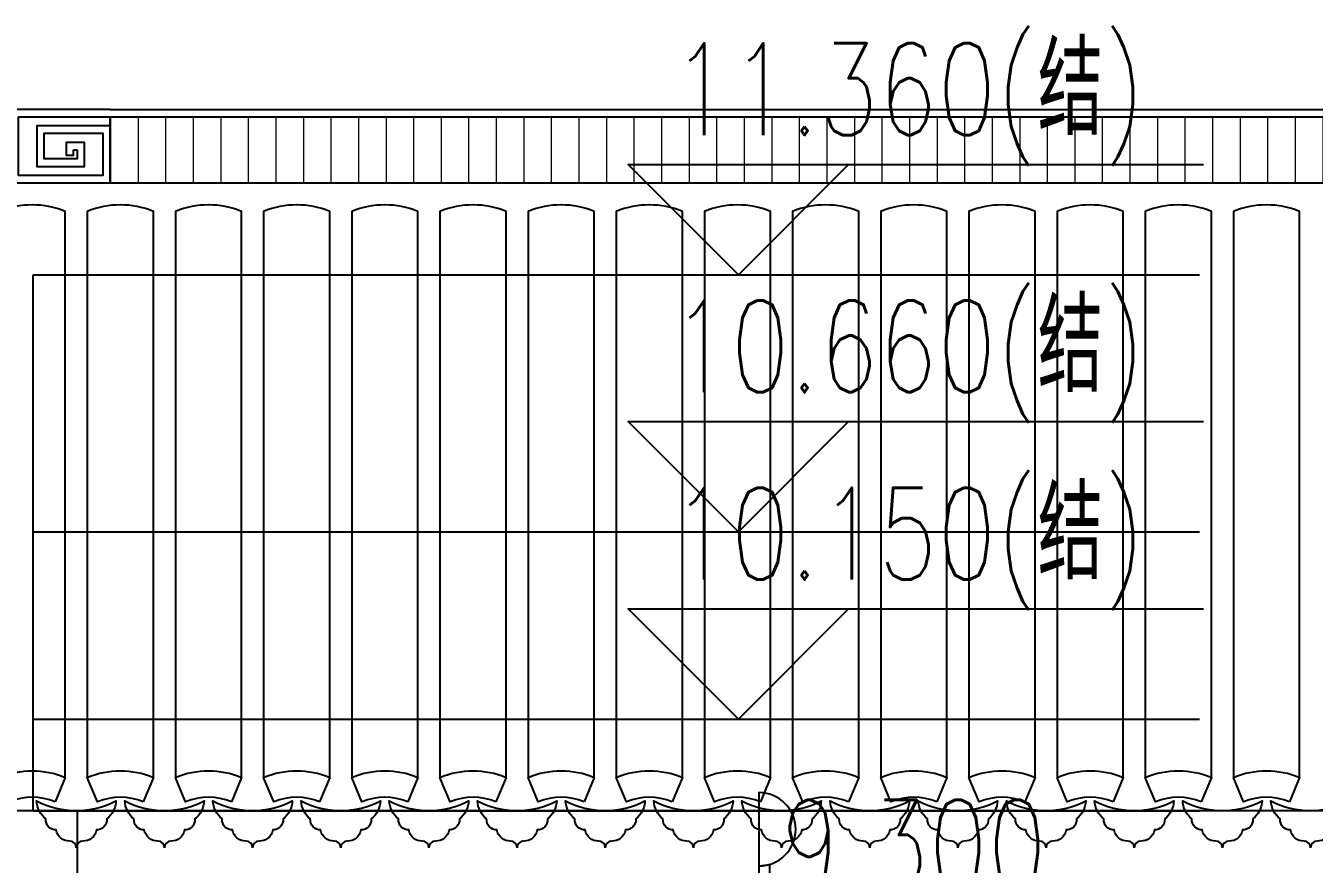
# Model space of a CAD drawing. Extents: x 296441 to 853063, y 459050 to 1117990.
# Drawn here: x 639158 to 642666, y 1092673 to 1094956 of the extents above; entities that cross this region are included whole.
import ezdxf

# ---------------------------------------------------------------- set-up
doc = ezdxf.new("R2010")
doc.units = 0
doc.header["$LTSCALE"] = 1000
doc.linetypes.add('CENTER2', pattern=[28.575, 19.05, -3.175, 3.175, -3.175])
doc.linetypes.add('E1-ELEV-S$0$HIDDEN2', pattern=[4.7625, 3.175, -1.5875])
for name, color, linetype in [('00-景观-剖', 6, 'Continuous'), ('E1-ELEV-S$0$A-ANNO-DIMS', 70, 'Continuous'), ('E1-ELEV-S$0$A-ELEV-HDDN', 161, 'E1-ELEV-S$0$HIDDEN2'), ('E1-ELEV-S$0$A-ELEV-HEVY', 2, 'Continuous'), ('E1-ELEV-S$0$A-ELEV-MEDM', 4, 'Continuous'), ('E1-ELEV-S$0$A-ELEV-THIN', 144, 'Continuous'), ('E1-TEXT-S$0$A-ANNO-LEVL', 3, 'Continuous'), ('E1-TEXT-S$0$A-ANNO-LEVL-TEXT', 255, 'Continuous'), ('G-GRID', 8, 'CENTER2'), ('G-XREF', 2, 'Continuous')]:
    doc.layers.add(name, color=color, linetype=linetype)
doc.layers.add('E1-ELEV-S$0$A_PL_4', color=138, linetype='Continuous', lineweight=9)
doc.styles.add('E1-TEXT-S$0$GOA_01_thin_0.75', font='romans.shx', dxfattribs={"width": 0.75, "bigfont": 'hzdx.shx'})

# ---------------------------------------------------------------- blocks, each defined once
blk = doc.blocks.new('E1-ELEV-S$0$甘蔗脊回文头200-E')
at = {"layer": 'E1-ELEV-S$0$A-ELEV-MEDM'}
blk.add_lwpolyline([(270, 200), (0, 200), (0, 0), (270, 0), (270, 155), (70, 155), (70, 45), (200, 45), (200, 110), (150, 110), (150, 75), (170, 75), (170, 90)], dxfattribs=at)
at = {"layer": 'E1-ELEV-S$0$A-ELEV-THIN'}
for p, q in [((270, 155), (270, 180)), ((170, 90), (180, 90))]:
    blk.add_line(p, q, dxfattribs=at)
blk.add_lwpolyline([(180, 90), (180, 65), (90, 65), (90, 135), (250, 135), (250, 20), (20, 20), (20, 180), (270, 180)], dxfattribs=at)
blk = doc.blocks.new('20191016165059')
at = {"layer": '00-景观-剖', "ltscale": 0.04}
blk.add_lwpolyline([(-25, 435, -1), (-25, 635), (-25, 435)], format="xyb", dxfattribs=at)
at = {"layer": '00-景观-剖'}
blk.add_lwpolyline([(-25, 435), (-25, 285), (-55, 285), (-55, 439.6)], dxfattribs=at)
blk.add_lwpolyline([(-55, 439.6, 0.076321), (-25, 435)], format="xyb", dxfattribs=at)
blk.add_lwpolyline([(-75, -10), (-75, 280, -0.414214), (-70, 285), (-25, 285), (-25, -15), (-70, -15, -0.414214)], format="xyb", close=True, dxfattribs=at)
blk = doc.blocks.new('E1-ELEV-S')
at = {"layer": 'E1-ELEV-S$0$A_PL_4'}
h = blk.add_hatch(dxfattribs=at)
h.set_pattern_fill('ANSI31', color=256, scale=600, angle=45, style=0)
h.set_pattern_definition([(90, (-13560, 2340), (-75, 1e-14), [])])
h.paths.add_polyline_path([(90, 11790), (90, 11610), (3580, 11610), (3580, 11790)])
at = {"layer": 'E1-ELEV-S$0$A-ELEV-HDDN'}
for p, q in [((-120, 9900), (-120, 11360)), ((-120, 11360), (3720, 11360)), ((-120, 10660), (3720, 10660)), ((-120, 10150), (6720, 10150)), ((-120, 9900), (6720, 9900))]:
    blk.add_line(p, q, dxfattribs=at)
at = {"layer": 'E1-ELEV-S$0$A-ELEV-HEVY'}
blk.add_line((-270, 11610), (3940, 11610), dxfattribs=at)
at = {"layer": 'E1-ELEV-S$0$A-ELEV-MEDM'}
blk.add_line((90, 11810), (3850, 11810), dxfattribs=at)
at = {"layer": 'E1-ELEV-S$0$A-ELEV-THIN'}
blk.add_line((90, 11790), (3830, 11790), dxfattribs=at)
for points in [[(-32.5, 9991.5), (-32.5, 11532, 0.2), (-212.5, 11532), (-212.5, 9991.5)], [(207.5, 9991.5), (207.5, 11532, 0.2), (27.5, 11532), (27.5, 9991.5)], [(447.5, 9991.5), (447.5, 11532, 0.2), (267.5, 11532), (267.5, 9991.5)], [(687.5, 9991.5), (687.5, 11532, 0.2), (507.5, 11532), (507.5, 9991.5)], [(927.5, 9991.5), (927.5, 11532, 0.2), (747.5, 11532), (747.5, 9991.5)], [(1167.5, 9991.5), (1167.5, 11532, 0.2), (987.5, 11532), (987.5, 9991.5)], [(1407.5, 9991.5), (1407.5, 11532, 0.2), (1227.5, 11532), (1227.5, 9991.5)], [(1647.5, 9991.5), (1647.5, 11532, 0.2), (1467.5, 11532), (1467.5, 9991.5)], [(1887.5, 9991.5), (1887.5, 11532, 0.2), (1707.5, 11532), (1707.5, 9991.5)], [(2127.5, 9991.5), (2127.5, 11532, 0.2), (1947.5, 11532), (1947.5, 9991.5)], [(2367.5, 9991.5), (2367.5, 11532, 0.2), (2187.5, 11532), (2187.5, 9991.5)], [(2607.5, 9991.5), (2607.5, 11532, 0.2), (2427.5, 11532), (2427.5, 9991.5)], [(2847.5, 9991.5), (2847.5, 11532, 0.2), (2667.5, 11532), (2667.5, 9991.5)], [(3087.5, 9991.5), (3087.5, 11532, 0.2), (2907.5, 11532), (2907.5, 9991.5)], [(3327.5, 9991.5), (3327.5, 11532, 0.2), (3147.5, 11532), (3147.5, 9991.5)], [(-60.2, 9925, 0.2), (-184.8, 9925), (-212.5, 9991.5, -0.2), (-32.5, 9991.5), (-60.2, 9925)], [(179.8, 9925, 0.2), (55.2, 9925), (27.5, 9991.5, -0.2), (207.5, 9991.5), (179.8, 9925)], [(419.8, 9925, 0.2), (295.2, 9925), (267.5, 9991.5, -0.2), (447.5, 9991.5), (419.8, 9925)], [(659.8, 9925, 0.2), (535.2, 9925), (507.5, 9991.5, -0.2), (687.5, 9991.5), (659.8, 9925)], [(899.8, 9925, 0.2), (775.2, 9925), (747.5, 9991.5, -0.2), (927.5, 9991.5), (899.8, 9925)], [(1139.8, 9925, 0.2), (1015.2, 9925), (987.5, 9991.5, -0.2), (1167.5, 9991.5), (1139.8, 9925)], [(1379.8, 9925, 0.2), (1255.2, 9925), (1227.5, 9991.5, -0.2), (1407.5, 9991.5), (1379.8, 9925)], [(1619.8, 9925, 0.2), (1495.2, 9925), (1467.5, 9991.5, -0.2), (1647.5, 9991.5), (1619.8, 9925)], [(1859.8, 9925, 0.2), (1735.2, 9925), (1707.5, 9991.5, -0.2), (1887.5, 9991.5), (1859.8, 9925)], [(2099.8, 9925, 0.2), (1975.2, 9925), (1947.5, 9991.5, -0.2), (2127.5, 9991.5), (2099.8, 9925)], [(2339.8, 9925, 0.2), (2215.2, 9925), (2187.5, 9991.5, -0.2), (2367.5, 9991.5), (2339.8, 9925)], [(2579.8, 9925, 0.2), (2455.2, 9925), (2427.5, 9991.5, -0.2), (2607.5, 9991.5), (2579.8, 9925)], [(2819.8, 9925, 0.2), (2695.2, 9925), (2667.5, 9991.5, -0.2), (2847.5, 9991.5), (2819.8, 9925)], [(3059.8, 9925, 0.2), (2935.2, 9925), (2907.5, 9991.5, -0.2), (3087.5, 9991.5), (3059.8, 9925)], [(3299.8, 9925, 0.2), (3175.2, 9925), (3147.5, 9991.5, -0.2), (3327.5, 9991.5), (3299.8, 9925)], [(-2.5, 9800, 0.408684), (-20.2, 9818, -0.371092), (-57.3, 9848.2, -0.424354), (-85.6, 9878.2, -0.213335), (-110.5, 9927.6, 0.244572), (105.5, 9927.6, -0.213335), (80.6, 9878.2, -0.424354), (52.3, 9848.2, -0.371092), (15.2, 9818, 0.408684), (-2.5, 9800)], [(237.5, 9800, 0.408684), (219.8, 9818, -0.371092), (182.7, 9848.2, -0.424354), (154.4, 9878.2, -0.213335), (129.5, 9927.6, 0.244572), (345.5, 9927.6, -0.213335), (320.6, 9878.2, -0.424354), (292.3, 9848.2, -0.371092), (255.2, 9818, 0.408684), (237.5, 9800)], [(477.5, 9800, 0.408684), (459.8, 9818, -0.371092), (422.7, 9848.2, -0.424354), (394.4, 9878.2, -0.213335), (369.5, 9927.6, 0.244572), (585.5, 9927.6, -0.213335), (560.6, 9878.2, -0.424354), (532.3, 9848.2, -0.371092), (495.2, 9818, 0.408684), (477.5, 9800)], [(717.5, 9800, 0.408684), (699.8, 9818, -0.371092), (662.7, 9848.2, -0.424354), (634.4, 9878.2, -0.213335), (609.5, 9927.6, 0.244572), (825.5, 9927.6, -0.213335), (800.6, 9878.2, -0.424354), (772.3, 9848.2, -0.371092), (735.2, 9818, 0.408684), (717.5, 9800)], [(957.5, 9800, 0.408684), (939.8, 9818, -0.371092), (902.7, 9848.2, -0.424354), (874.4, 9878.2, -0.213335), (849.5, 9927.6, 0.244572), (1065.5, 9927.6, -0.213335), (1040.6, 9878.2, -0.424354), (1012.3, 9848.2, -0.371092), (975.2, 9818, 0.408684), (957.5, 9800)], [(1197.5, 9800, 0.408684), (1179.8, 9818, -0.371092), (1142.7, 9848.2, -0.424354), (1114.4, 9878.2, -0.213335), (1089.5, 9927.6, 0.244572), (1305.5, 9927.6, -0.213335), (1280.6, 9878.2, -0.424354), (1252.3, 9848.2, -0.371092), (1215.2, 9818, 0.408684), (1197.5, 9800)], [(1437.5, 9800, 0.408684), (1419.8, 9818, -0.371092), (1382.7, 9848.2, -0.424354), (1354.4, 9878.2, -0.213335), (1329.5, 9927.6, 0.244572), (1545.5, 9927.6, -0.213335), (1520.6, 9878.2, -0.424354), (1492.3, 9848.2, -0.371092), (1455.2, 9818, 0.408684), (1437.5, 9800)], [(1677.5, 9800, 0.408684), (1659.8, 9818, -0.371092), (1622.7, 9848.2, -0.424354), (1594.4, 9878.2, -0.213335), (1569.5, 9927.6, 0.244572), (1785.5, 9927.6, -0.213335), (1760.6, 9878.2, -0.424354), (1732.3, 9848.2, -0.371092), (1695.2, 9818, 0.408684), (1677.5, 9800)], [(1917.5, 9800, 0.408684), (1899.8, 9818, -0.371092), (1862.7, 9848.2, -0.424354), (1834.4, 9878.2, -0.213335), (1809.5, 9927.6, 0.244572), (2025.5, 9927.6, -0.213335), (2000.6, 9878.2, -0.424354), (1972.3, 9848.2, -0.371092), (1935.2, 9818, 0.408684), (1917.5, 9800)], [(2157.5, 9800, 0.408684), (2139.8, 9818, -0.371092), (2102.7, 9848.2, -0.424354), (2074.4, 9878.2, -0.213335), (2049.5, 9927.6, 0.244572), (2265.5, 9927.6, -0.213335), (2240.6, 9878.2, -0.424354), (2212.3, 9848.2, -0.371092), (2175.2, 9818, 0.408684), (2157.5, 9800)], [(2397.5, 9800, 0.408684), (2379.8, 9818, -0.371092), (2342.7, 9848.2, -0.424354), (2314.4, 9878.2, -0.213335), (2289.5, 9927.6, 0.244572), (2505.5, 9927.6, -0.213335), (2480.6, 9878.2, -0.424354), (2452.3, 9848.2, -0.371092), (2415.2, 9818, 0.408684), (2397.5, 9800)], [(2637.5, 9800, 0.408684), (2619.8, 9818, -0.371092), (2582.7, 9848.2, -0.424354), (2554.4, 9878.2, -0.213335), (2529.5, 9927.6, 0.244572), (2745.5, 9927.6, -0.213335), (2720.6, 9878.2, -0.424354), (2692.3, 9848.2, -0.371092), (2655.2, 9818, 0.408684), (2637.5, 9800)], [(2877.5, 9800, 0.408684), (2859.8, 9818, -0.371092), (2822.7, 9848.2, -0.424354), (2794.4, 9878.2, -0.213335), (2769.5, 9927.6, 0.244572), (2985.5, 9927.6, -0.213335), (2960.6, 9878.2, -0.424354), (2932.3, 9848.2, -0.371092), (2895.2, 9818, 0.408684), (2877.5, 9800)], [(3117.5, 9800, 0.408684), (3099.8, 9818, -0.371092), (3062.7, 9848.2, -0.424354), (3034.4, 9878.2, -0.213335), (3009.5, 9927.6, 0.244572), (3225.5, 9927.6, -0.213335), (3200.6, 9878.2, -0.424354), (3172.3, 9848.2, -0.371092), (3135.2, 9818, 0.408684), (3117.5, 9800)], [(3357.5, 9800, 0.408684), (3339.8, 9818, -0.371092), (3302.7, 9848.2, -0.424354), (3274.4, 9878.2, -0.213335), (3249.5, 9927.6, 0.244572), (3465.5, 9927.6, -0.213335), (3440.6, 9878.2, -0.424354), (3412.3, 9848.2, -0.371092), (3375.2, 9818, 0.408684), (3357.5, 9800)]]:
    blk.add_lwpolyline(points, format="xyb", dxfattribs=at)
at = {"ltscale": 50, "xscale": -1}
blk.add_blockref('20191016165059', (1830.9, 9315), dxfattribs=at)
at = {"layer": 'E1-ELEV-S$0$A-ANNO-DIMS'}
blk.add_blockref('E1-ELEV-S$0$甘蔗脊回文头200-E', (-180, 11610), dxfattribs=at)

msp = doc.modelspace()

# ---------------------------------------------------------------- linework, layer by layer
at = {"layer": 'E1-TEXT-S$0$A-ANNO-LEVL', "elevation": 10.8}
for points in [[(641398.5, 1094578.1), (641098.5, 1094278.1), (640798.5, 1094578.1), (642364.6, 1094578.1)], [(641398.5, 1093878.1), (641098.5, 1093578.1), (640798.5, 1093878.1), (642364.6, 1093878.1)], [(641398.5, 1093368.1), (641098.5, 1093068.1), (640798.5, 1093368.1), (642364.6, 1093368.1)]]:
    msp.add_lwpolyline(points, dxfattribs=at)
at = {"layer": 'G-GRID'}
for p, q in [((674249.9, 1092818.1, 5.4), (592333.1, 1092818.1, 5.4)), ((639298.5, 1092818.1, 0), (639298.5, 1071979.4, 0))]:
    msp.add_line(p, q, dxfattribs=at)

# ---------------------------------------------------------------- block references
at = {"layer": 'G-XREF'}
msp.add_blockref('E1-ELEV-S', (639298.5, 1082918.1, 5.4), dxfattribs=at)

# ---------------------------------------------------------------- texts
at = {"layer": 'E1-TEXT-S$0$A-ANNO-LEVL-TEXT', "style": 'E1-TEXT-S$0$GOA_01_thin_0.75', "width": 0.75}
for s, p in [('11.360(结)', (640916.9, 1094658.2, 10.8)), ('10.660(结)', (640916.9, 1093958.2, 10.8)), ('10.150(结)', (640916.9, 1093448.2, 10.8)), ('9.300', (641214.5, 1092598.2, 10.8))]:
    msp.add_text(s, height=250, dxfattribs=at).set_placement(p)

doc.saveas('drawing.dxf')
